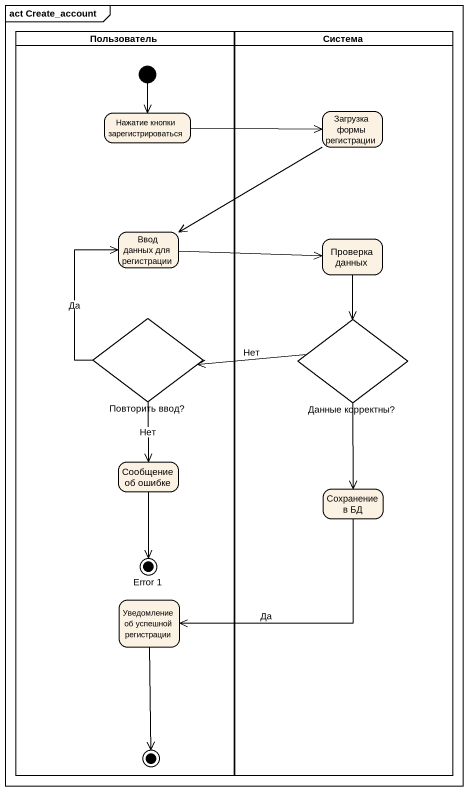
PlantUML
@startuml
mainframe act Create_account
hide empty description
state Пользователь <<partition>> {
  state "Нажатие кнопки зарегистрироваться" as Нажатие_кнопки
  state "Ввод данных для регистрации" as Ввод_данных_для_регистрации
  state "Повторить ввод?" as Повторить_ввод <<choice>>
  state "Сообщение об ошибке" as Сообщение_об_ошибке
  state "Error 1" as Error_1 <<end>>
  state "Уведомление об успешной регистрации" as Уведомление_об_успешной
  state final1 <<end>>
  [*] --> Нажатие_кнопки
}
state Система <<partition>> {
  state "Загрузка формы регистрации" as Загрузка_формы_регистрации
  state "Проверка данных" as Проверка_данных
  state "Данные корректны?" as Данные_корректны <<choice>>
  state "Сохранение в БД" as Сохранение_в_БД
}
Нажатие_кнопки -right-> Загрузка_формы_регистрации
Загрузка_формы_регистрации -left-> Ввод_данных_для_регистрации
Ввод_данных_для_регистрации -right-> Проверка_данных
Проверка_данных --> Данные_корректны
Повторить_ввод -up-> Ввод_данных_для_регистрации : Да
Повторить_ввод --> Сообщение_об_ошибке : Нет
Данные_корректны -left-> Повторить_ввод : Нет
Данные_корректны --> Сохранение_в_БД
Сообщение_об_ошибке --> Error_1
Сохранение_в_БД -left-> Уведомление_об_успешной : Да
Уведомление_об_успешной --> final1
@enduml
